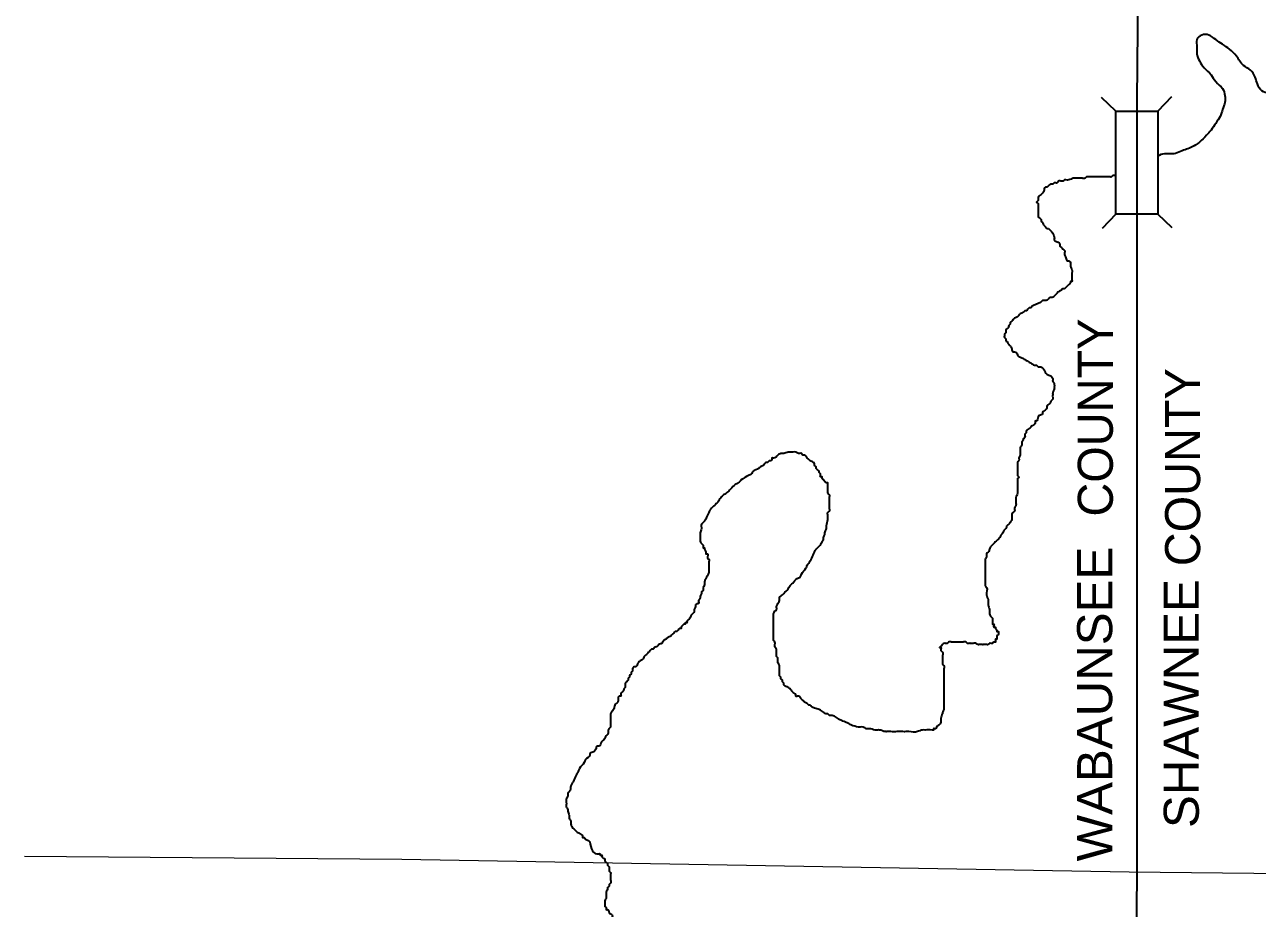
# Model space of a CAD drawing. Extents: x -10.92 to -6.99, y 1.69 to 5.62.
# Drawn here: x -9.827 to -9.12, y 2.195 to 2.701 of the extents above; entities that cross this region are included whole.
import ezdxf
from ezdxf.enums import TextEntityAlignment as Align

# ---------------------------------------------------------------- set-up
doc = ezdxf.new("R2010")
doc.units = 0
doc.header["$LTSCALE"] = 0.0075
for name, color, linetype, lineweight in [('14', 7, 'Continuous', 35), ('15', 7, 'Continuous', 13), ('21', 7, 'Continuous', 13), ('25', 7, 'Continuous', 25)]:
    doc.layers.add(name, color=color, linetype=linetype, lineweight=lineweight)
doc.layers.add('41', color=7, linetype='Continuous')

msp = doc.modelspace()

# ---------------------------------------------------------------- linework, layer by layer
at = {"layer": '14'}
msp.add_lwpolyline([(-9.192424, 5.550379), (-9.192614, 5.199621), (-9.197917, 4.45625), (-9.187689, 4.194886), (-9.18428, 4.092424), (-9.179167, 3.800379), (-9.183523, 3.590341), (-9.18428, 3.479356), (-9.18428, 3.209659), (-9.189394, 2.657955), (-9.189394, 2.214015), (-9.191098, 2.070644), (-9.192803, 1.913447), (-9.191856, 1.804356)], dxfattribs=at)
at = {"layer": '15'}
msp.add_line((-9.193939, 2.216288), (-8.19375, 2.205114), dxfattribs=at)
msp.add_lwpolyline([(-9.826515, 2.225379), (-9.610417, 2.223674), (-9.193939, 2.216288)], dxfattribs=at)
at = {"layer": '21', "lineweight": 35}
for p, q in [((-9.201515, 2.651894), (-9.209659, 2.659659)), ((-9.169697, 2.660038), (-9.177462, 2.651894)), ((-9.201515, 2.592803), (-9.20928, 2.584659)), ((-9.169318, 2.585038), (-9.177462, 2.592803))]:
    msp.add_line(p, q, dxfattribs=at)
msp.add_lwpolyline([(-9.201515, 2.592803), (-9.201515, 2.651894), (-9.177462, 2.651894), (-9.177462, 2.592803)], close=True, dxfattribs=at)
at = {"layer": '21'}
msp.add_lwpolyline([(-9.201515, 2.592803), (-9.201515, 2.651894), (-9.177462, 2.651894), (-9.177462, 2.592803)], close=True, dxfattribs=at)
at = {"layer": '25', "lineweight": 35}
for points in [[(-9.108523, 2.849811), (-9.104545, 2.851136), (-9.100379, 2.851136), (-9.096402, 2.851136), (-9.092424, 2.849811), (-9.088447, 2.847159), (-9.08447, 2.844508), (-9.080492, 2.841856), (-9.080492, 2.837879), (-9.080492, 2.833712), (-9.081818, 2.829735), (-9.08447, 2.825758), (-9.088447, 2.824432), (-9.092424, 2.824432), (-9.096402, 2.827083), (-9.100379, 2.828409), (-9.104545, 2.829735), (-9.107197, 2.825758), (-9.108523, 2.82178), (-9.109848, 2.817803), (-9.1125, 2.813826), (-9.113826, 2.809848), (-9.115152, 2.805871), (-9.115152, 2.801894), (-9.113826, 2.797917), (-9.113826, 2.793939), (-9.115152, 2.789962), (-9.116477, 2.78447), (-9.116477, 2.780492), (-9.117803, 2.776515), (-9.117803, 2.772538), (-9.1125, 2.769886), (-9.10303, 2.768561), (-9.099053, 2.768561), (-9.095076, 2.768561), (-9.091098, 2.767235), (-9.087121, 2.764583), (-9.083144, 2.764583), (-9.079167, 2.763258), (-9.073864, 2.761932), (-9.068561, 2.75928), (-9.064583, 2.755303), (-9.05928, 2.75), (-9.053788, 2.744697), (-9.049811, 2.739394), (-9.047159, 2.735227), (-9.044508, 2.728598), (-9.041856, 2.723295), (-9.039205, 2.719318), (-9.036553, 2.715341), (-9.037879, 2.711364), (-9.037879, 2.706061), (-9.039205, 2.702083), (-9.041856, 2.698106), (-9.045833, 2.694129), (-9.049811, 2.692803), (-9.053788, 2.692803), (-9.057955, 2.694129), (-9.05928, 2.698106), (-9.061932, 2.702083), (-9.064583, 2.706061), (-9.067235, 2.710038), (-9.069886, 2.714015), (-9.071212, 2.717992), (-9.075189, 2.720644), (-9.079167, 2.72197), (-9.083144, 2.723295), (-9.088447, 2.723295), (-9.092424, 2.720644), (-9.09375, 2.715341), (-9.091098, 2.711364), (-9.089773, 2.707386), (-9.087121, 2.703409), (-9.085795, 2.699432), (-9.083144, 2.695455), (-9.080492, 2.690152), (-9.079167, 2.685985), (-9.079167, 2.682008), (-9.077841, 2.67803), (-9.077841, 2.674053), (-9.079167, 2.670076), (-9.083144, 2.667424), (-9.087121, 2.664773), (-9.091098, 2.662121), (-9.096402, 2.660795), (-9.101705, 2.662121), (-9.105871, 2.662121), (-9.109848, 2.662121), (-9.113826, 2.662121), (-9.117803, 2.663447), (-9.120455, 2.667424)], [(-9.120455, 2.667424), (-9.12178, 2.671402), (-9.124432, 2.675379), (-9.128409, 2.67803), (-9.132386, 2.683333), (-9.136364, 2.687311), (-9.140341, 2.690152), (-9.144318, 2.692803), (-9.148295, 2.695455), (-9.152273, 2.695455), (-9.155114, 2.692803), (-9.155114, 2.688636), (-9.155114, 2.684659), (-9.153598, 2.680682), (-9.150947, 2.676705), (-9.14697, 2.672727), (-9.144318, 2.66875), (-9.140341, 2.664773), (-9.139015, 2.660795), (-9.139015, 2.656818), (-9.140341, 2.652841), (-9.141667, 2.648864), (-9.144318, 2.644886), (-9.14697, 2.640909), (-9.149621, 2.638068), (-9.153598, 2.634091), (-9.157765, 2.631439), (-9.164394, 2.628788), (-9.168371, 2.627462), (-9.173674, 2.627462), (-9.177652, 2.626136)], [(-9.201705, 2.614962), (-9.202273, 2.614962), (-9.20322, 2.614962), (-9.203977, 2.614205), (-9.204735, 2.614205), (-9.205682, 2.614205), (-9.206439, 2.614205), (-9.207386, 2.614205), (-9.209091, 2.614205), (-9.210795, 2.614205), (-9.211553, 2.614205), (-9.212311, 2.614205), (-9.213258, 2.614205), (-9.214015, 2.614205), (-9.214962, 2.614205), (-9.21572, 2.614205), (-9.217424, 2.614205), (-9.218371, 2.614205), (-9.219129, 2.613447), (-9.220833, 2.613447), (-9.221591, 2.613447), (-9.222538, 2.613447), (-9.224242, 2.613447), (-9.225947, 2.613447), (-9.228409, 2.6125), (-9.230114, 2.6125), (-9.230871, 2.6125), (-9.231818, 2.611742), (-9.232576, 2.611742), (-9.23428, 2.611742), (-9.235038, 2.610795), (-9.235985, 2.610795), (-9.236742, 2.610795), (-9.237689, 2.610038), (-9.238447, 2.610038), (-9.240152, 2.609091), (-9.241098, 2.608333), (-9.241856, 2.608333), (-9.242614, 2.607386), (-9.242614, 2.606629), (-9.243561, 2.604924), (-9.244318, 2.604167), (-9.246023, 2.602462), (-9.246023, 2.601515), (-9.246023, 2.600758), (-9.24697, 2.599811), (-9.246023, 2.599053), (-9.246023, 2.598106), (-9.246023, 2.597348), (-9.246023, 2.596591), (-9.246023, 2.594886), (-9.246023, 2.593939), (-9.246023, 2.593182), (-9.246023, 2.592235), (-9.246023, 2.591477), (-9.244318, 2.589773), (-9.244318, 2.589015), (-9.243561, 2.588068), (-9.242614, 2.586364), (-9.241856, 2.585606), (-9.241098, 2.584659), (-9.240152, 2.584659)], [(-9.240152, 2.584659), (-9.239394, 2.583902), (-9.238447, 2.582955), (-9.236742, 2.579735), (-9.236742, 2.578788), (-9.236742, 2.57803), (-9.235038, 2.577083), (-9.233523, 2.575379), (-9.233523, 2.574621), (-9.232576, 2.573864), (-9.231818, 2.572917), (-9.230871, 2.572159), (-9.230871, 2.570455), (-9.230114, 2.567803), (-9.229167, 2.566098), (-9.228409, 2.566098), (-9.227462, 2.564583), (-9.227462, 2.562879), (-9.226705, 2.561174), (-9.226705, 2.558523), (-9.226705, 2.557765), (-9.226705, 2.557008), (-9.226705, 2.556061), (-9.226705, 2.555303), (-9.226705, 2.554356), (-9.227462, 2.554356), (-9.227462, 2.553598), (-9.228409, 2.552652), (-9.229167, 2.551894), (-9.230114, 2.550947), (-9.230871, 2.550189), (-9.231818, 2.550189), (-9.232576, 2.549432), (-9.23428, 2.548485), (-9.235038, 2.547727), (-9.235985, 2.54678), (-9.236742, 2.546023), (-9.238447, 2.545076), (-9.239394, 2.545076), (-9.240152, 2.544318), (-9.241856, 2.543371), (-9.243561, 2.543371), (-9.244318, 2.542614), (-9.246023, 2.541667), (-9.247727, 2.540909), (-9.249432, 2.540152), (-9.250189, 2.539205), (-9.251136, 2.539205), (-9.251894, 2.538447), (-9.252841, 2.5375), (-9.253598, 2.5375), (-9.254545, 2.536742), (-9.25625, 2.535795), (-9.257765, 2.534091), (-9.25947, 2.533333), (-9.260417, 2.532576), (-9.261174, 2.531629), (-9.262121, 2.530871), (-9.262121, 2.529924), (-9.262879, 2.529167), (-9.262879, 2.52822), (-9.263826, 2.527462), (-9.264583, 2.526515), (-9.264583, 2.525), (-9.265341, 2.524053), (-9.265341, 2.523295), (-9.265341, 2.522348), (-9.264583, 2.521591), (-9.264583, 2.520644), (-9.263826, 2.519886), (-9.262879, 2.518182), (-9.262121, 2.517424), (-9.261174, 2.51572), (-9.260417, 2.514015), (-9.25947, 2.514015), (-9.257765, 2.512311), (-9.257008, 2.511364), (-9.255303, 2.510606), (-9.253598, 2.509659), (-9.251136, 2.508144), (-9.249432, 2.507197), (-9.247727, 2.506439), (-9.24697, 2.506439), (-9.246023, 2.505492), (-9.245265, 2.505492), (-9.242614, 2.503788), (-9.241098, 2.501326), (-9.239394, 2.500568), (-9.237689, 2.498864), (-9.237689, 2.497917), (-9.237689, 2.497159)], [(-9.237689, 2.497159), (-9.236742, 2.495455), (-9.236742, 2.49375), (-9.236742, 2.492992), (-9.237689, 2.490341), (-9.237689, 2.489583), (-9.237689, 2.487879), (-9.237689, 2.486932), (-9.238447, 2.486174), (-9.239394, 2.48447), (-9.241098, 2.482765), (-9.241098, 2.482008), (-9.242614, 2.480303), (-9.243561, 2.479356), (-9.243561, 2.478598), (-9.245265, 2.477652), (-9.246023, 2.476894), (-9.24697, 2.474432), (-9.247727, 2.474432), (-9.247727, 2.473485), (-9.249432, 2.47178), (-9.250189, 2.471023), (-9.251136, 2.470076), (-9.252841, 2.468561), (-9.252841, 2.467614), (-9.253598, 2.466856), (-9.253598, 2.465152), (-9.254545, 2.464205), (-9.254545, 2.463447), (-9.255303, 2.4625), (-9.255303, 2.460795), (-9.25625, 2.45928), (-9.25625, 2.458333), (-9.25625, 2.457576), (-9.25625, 2.456629), (-9.25625, 2.455871), (-9.25625, 2.454924), (-9.257008, 2.45322), (-9.257008, 2.451705), (-9.257765, 2.450758), (-9.257765, 2.45), (-9.257765, 2.449053), (-9.257765, 2.448295), (-9.257765, 2.447348), (-9.257765, 2.445644), (-9.257765, 2.444886), (-9.257765, 2.444129), (-9.257765, 2.443182), (-9.257008, 2.442424), (-9.257765, 2.441477), (-9.257765, 2.439773), (-9.257765, 2.439015), (-9.257765, 2.437311), (-9.257765, 2.435606), (-9.257765, 2.433902), (-9.257765, 2.433144), (-9.258712, 2.430492), (-9.258712, 2.429735), (-9.258712, 2.42803), (-9.258712, 2.427273), (-9.258712, 2.426326), (-9.25947, 2.424621), (-9.25947, 2.423864), (-9.25947, 2.422917), (-9.260417, 2.422159), (-9.261174, 2.419697), (-9.261174, 2.417992), (-9.262121, 2.416288), (-9.262879, 2.415341), (-9.263826, 2.414583), (-9.264583, 2.412879), (-9.265341, 2.412121), (-9.266288, 2.410417), (-9.267045, 2.40947), (-9.267992, 2.407765), (-9.269697, 2.406061), (-9.271402, 2.404356), (-9.272159, 2.403598), (-9.272917, 2.402841), (-9.273864, 2.401136), (-9.274621, 2.399432), (-9.275568, 2.398485), (-9.275568, 2.39678), (-9.276326, 2.395265), (-9.276326, 2.394318), (-9.276326, 2.392614), (-9.276326, 2.391856), (-9.276326, 2.390152), (-9.276326, 2.388447), (-9.276326, 2.387689), (-9.276326, 2.385985)], [(-9.39678, 2.36572), (-9.395833, 2.366477), (-9.395833, 2.368182), (-9.395076, 2.369886), (-9.394129, 2.372348), (-9.394129, 2.373295), (-9.392424, 2.375), (-9.391667, 2.375758), (-9.389205, 2.378409), (-9.3875, 2.380871), (-9.386553, 2.381629), (-9.384091, 2.38428), (-9.382386, 2.385038), (-9.381629, 2.386742), (-9.378977, 2.390152), (-9.37822, 2.391856), (-9.376515, 2.394318), (-9.374811, 2.397727), (-9.374053, 2.399432), (-9.373106, 2.401136), (-9.372348, 2.401894), (-9.371402, 2.402841), (-9.369697, 2.405303), (-9.368939, 2.407008), (-9.368939, 2.407765), (-9.368182, 2.40947), (-9.368182, 2.410417), (-9.367235, 2.412879), (-9.367235, 2.414583), (-9.366477, 2.417992), (-9.366477, 2.41875), (-9.366477, 2.420455), (-9.366477, 2.422159), (-9.36553, 2.422917), (-9.36553, 2.424621), (-9.36553, 2.426326), (-9.36553, 2.427273), (-9.36553, 2.428788), (-9.36553, 2.430492), (-9.36553, 2.432197), (-9.366477, 2.433144), (-9.366477, 2.433902), (-9.366477, 2.434848), (-9.366477, 2.435606), (-9.366477, 2.436553), (-9.366477, 2.437311), (-9.366477, 2.438068), (-9.366477, 2.439015), (-9.367235, 2.439015), (-9.368182, 2.439773), (-9.368939, 2.44072), (-9.369697, 2.441477), (-9.369697, 2.442424), (-9.370644, 2.442424), (-9.370644, 2.444129), (-9.371402, 2.444886), (-9.371402, 2.445644), (-9.372348, 2.446591), (-9.373106, 2.447348), (-9.373106, 2.448295), (-9.374053, 2.449053), (-9.374053, 2.45), (-9.374811, 2.450758), (-9.376515, 2.451705), (-9.377273, 2.452462), (-9.37822, 2.45322), (-9.379924, 2.454924), (-9.380682, 2.454924), (-9.381629, 2.455871), (-9.383333, 2.455871), (-9.384848, 2.456629), (-9.386553, 2.456629), (-9.3875, 2.456629), (-9.389205, 2.456629), (-9.391667, 2.455871), (-9.393371, 2.455871), (-9.395076, 2.454924), (-9.397538, 2.45322), (-9.398485, 2.45322), (-9.398485, 2.452462), (-9.399242, 2.451705), (-9.4, 2.451705), (-9.400947, 2.450758), (-9.401705, 2.450758), (-9.403409, 2.449053), (-9.405114, 2.448295), (-9.406061, 2.447348), (-9.40928, 2.445644), (-9.410227, 2.444129), (-9.411932, 2.443182), (-9.416098, 2.44072)], [(-9.416098, 2.44072), (-9.416856, 2.439773), (-9.417803, 2.439015), (-9.419508, 2.438068), (-9.42197, 2.435606), (-9.422727, 2.434848), (-9.423674, 2.433902), (-9.426136, 2.432197), (-9.427083, 2.431439), (-9.427841, 2.430492), (-9.429545, 2.42803), (-9.43125, 2.426326), (-9.433712, 2.423864), (-9.434659, 2.422159), (-9.435417, 2.420455), (-9.437879, 2.416288), (-9.438826, 2.415341), (-9.438826, 2.412879), (-9.439583, 2.410417), (-9.439583, 2.40947), (-9.439583, 2.408712), (-9.439583, 2.407008), (-9.439583, 2.406061), (-9.438826, 2.404356), (-9.437879, 2.402841), (-9.437879, 2.401894), (-9.437121, 2.401894), (-9.437121, 2.401136), (-9.436364, 2.399432), (-9.436364, 2.398485), (-9.435417, 2.398485), (-9.435417, 2.396023), (-9.434659, 2.395265), (-9.434659, 2.393561), (-9.434659, 2.392614), (-9.434659, 2.391856), (-9.434659, 2.389205), (-9.434659, 2.387689), (-9.435417, 2.385985), (-9.436364, 2.38428), (-9.437121, 2.382576), (-9.437121, 2.380871), (-9.437879, 2.378409), (-9.437879, 2.377462), (-9.438826, 2.376705), (-9.438826, 2.375758), (-9.439583, 2.374053), (-9.439583, 2.373295), (-9.44053, 2.371591), (-9.44053, 2.369886), (-9.441288, 2.369886), (-9.442235, 2.369129), (-9.442235, 2.368182), (-9.442992, 2.366477), (-9.442992, 2.36572), (-9.443939, 2.364015), (-9.444697, 2.363258), (-9.445455, 2.361553), (-9.446402, 2.360606), (-9.447159, 2.359848), (-9.447159, 2.358902), (-9.448106, 2.358902), (-9.448106, 2.358144), (-9.448864, 2.358144), (-9.449811, 2.357197), (-9.450568, 2.356439), (-9.450568, 2.355682), (-9.451515, 2.355682), (-9.452273, 2.354735), (-9.45303, 2.353977), (-9.453977, 2.353977), (-9.454735, 2.35303), (-9.455682, 2.352273), (-9.456439, 2.351326), (-9.458144, 2.350568), (-9.459091, 2.349621), (-9.460606, 2.348864), (-9.461553, 2.347159), (-9.463258, 2.346402), (-9.464015, 2.345455), (-9.46572, 2.344697), (-9.466477, 2.34375), (-9.467424, 2.34375), (-9.468182, 2.342992), (-9.469129, 2.342045), (-9.470833, 2.340341), (-9.471591, 2.339583), (-9.472538, 2.337879), (-9.474053, 2.337121), (-9.475, 2.336174), (-9.475758, 2.33447)], [(-9.276326, 2.385985), (-9.276326, 2.382576), (-9.276326, 2.381629), (-9.276326, 2.380871), (-9.276326, 2.380114), (-9.275568, 2.379167), (-9.275568, 2.375), (-9.274621, 2.372348), (-9.274621, 2.369129), (-9.273864, 2.366477), (-9.273864, 2.364773), (-9.273864, 2.364015), (-9.272917, 2.362311), (-9.272159, 2.361553), (-9.272159, 2.360606), (-9.272159, 2.359848), (-9.272159, 2.358902), (-9.272159, 2.358144), (-9.271402, 2.358144), (-9.271402, 2.356439), (-9.270455, 2.356439), (-9.270455, 2.355682), (-9.269697, 2.354735), (-9.269697, 2.353977), (-9.26875, 2.353977), (-9.26875, 2.35303), (-9.26875, 2.352273), (-9.269697, 2.351326), (-9.269697, 2.350568), (-9.269697, 2.349621), (-9.270455, 2.349621), (-9.270455, 2.347917), (-9.271402, 2.347917), (-9.272159, 2.347159), (-9.273864, 2.347159), (-9.274621, 2.346402), (-9.275568, 2.346402), (-9.277273, 2.346402), (-9.27803, 2.346402), (-9.279735, 2.346402), (-9.280492, 2.346402), (-9.281439, 2.347159), (-9.283144, 2.347159), (-9.283902, 2.347159), (-9.284848, 2.347159), (-9.285606, 2.347159), (-9.286553, 2.347159), (-9.287311, 2.347917), (-9.289015, 2.347917), (-9.289773, 2.347917), (-9.29072, 2.347917), (-9.293182, 2.347917), (-9.294129, 2.347917), (-9.295644, 2.347917), (-9.297348, 2.347917), (-9.298295, 2.347159), (-9.299053, 2.347159), (-9.3, 2.347159), (-9.300758, 2.346402), (-9.301705, 2.345455), (-9.302462, 2.344697), (-9.301705, 2.344697), (-9.301705, 2.34375), (-9.301705, 2.342992), (-9.300758, 2.342045), (-9.300758, 2.340341), (-9.300758, 2.338826), (-9.300758, 2.337879), (-9.300758, 2.337121), (-9.300758, 2.336174), (-9.300758, 2.335417), (-9.3, 2.33447), (-9.3, 2.332765), (-9.3, 2.33125), (-9.3, 2.329545), (-9.3, 2.328598), (-9.3, 2.327841), (-9.3, 2.326136), (-9.3, 2.324432), (-9.3, 2.323674), (-9.3, 2.32197), (-9.3, 2.320265), (-9.3, 2.318561), (-9.3, 2.315909), (-9.3, 2.314394), (-9.3, 2.312689), (-9.3, 2.311742), (-9.3, 2.310038), (-9.3, 2.30928), (-9.300758, 2.307576), (-9.300758, 2.306818)], [(-9.300758, 2.306818), (-9.301705, 2.304167), (-9.301705, 2.302462), (-9.302462, 2.300758), (-9.304167, 2.299242), (-9.304924, 2.298295), (-9.305871, 2.298295), (-9.305871, 2.297538), (-9.306629, 2.297538), (-9.310795, 2.297538), (-9.3125, 2.297538), (-9.315152, 2.296591), (-9.320076, 2.296591), (-9.32178, 2.296591), (-9.323485, 2.296591), (-9.325947, 2.296591), (-9.326894, 2.296591), (-9.330303, 2.296591), (-9.332765, 2.296591), (-9.333523, 2.296591), (-9.336932, 2.297538), (-9.337879, 2.297538), (-9.339394, 2.297538), (-9.342803, 2.298295), (-9.344508, 2.298295), (-9.346212, 2.299242), (-9.347917, 2.299242), (-9.352083, 2.3), (-9.353788, 2.300758), (-9.355492, 2.301705), (-9.357197, 2.302462), (-9.359659, 2.303409), (-9.362121, 2.305114), (-9.364773, 2.305871), (-9.36553, 2.305871), (-9.366477, 2.306818), (-9.367235, 2.306818), (-9.368939, 2.307576), (-9.371402, 2.30928), (-9.374053, 2.310038), (-9.375758, 2.310985), (-9.376515, 2.311742), (-9.377273, 2.311742), (-9.37822, 2.312689), (-9.379924, 2.313447), (-9.380682, 2.314394), (-9.381629, 2.315152), (-9.383333, 2.316856), (-9.384848, 2.316856), (-9.384848, 2.317614), (-9.385795, 2.318561), (-9.3875, 2.320265), (-9.389205, 2.32197), (-9.390909, 2.322727), (-9.391667, 2.323674), (-9.391667, 2.324432), (-9.392424, 2.325189), (-9.392424, 2.326136), (-9.393371, 2.326894), (-9.393371, 2.327841), (-9.394129, 2.328598), (-9.394129, 2.329545), (-9.394129, 2.330303), (-9.394129, 2.33125), (-9.394129, 2.332008), (-9.394129, 2.332765), (-9.394129, 2.333712), (-9.394129, 2.33447), (-9.395076, 2.336174), (-9.395076, 2.337121), (-9.395076, 2.337879), (-9.395076, 2.338826), (-9.395833, 2.339583), (-9.395833, 2.340341), (-9.395833, 2.342045), (-9.395833, 2.342992), (-9.395833, 2.34375), (-9.39678, 2.345455), (-9.39678, 2.346402), (-9.39678, 2.347917), (-9.397538, 2.348864), (-9.397538, 2.350568), (-9.397538, 2.352273), (-9.397538, 2.354735), (-9.397538, 2.357197), (-9.397538, 2.358144), (-9.397538, 2.359848), (-9.397538, 2.361553), (-9.397538, 2.362311), (-9.397538, 2.364015), (-9.39678, 2.36572)], [(-9.475758, 2.33447), (-9.476705, 2.333712), (-9.477462, 2.333712), (-9.478409, 2.332008), (-9.478409, 2.33125), (-9.479167, 2.330303), (-9.479167, 2.329545), (-9.480114, 2.328598), (-9.480114, 2.327841), (-9.480871, 2.326894), (-9.480871, 2.326136), (-9.481629, 2.325189), (-9.482576, 2.323674), (-9.482576, 2.32197), (-9.483333, 2.321023), (-9.483333, 2.320265), (-9.485038, 2.318561), (-9.485038, 2.316856), (-9.485985, 2.316856), (-9.486742, 2.313447), (-9.487689, 2.312689), (-9.488447, 2.311742), (-9.489205, 2.30928), (-9.490152, 2.308333), (-9.490909, 2.306818), (-9.490909, 2.305871), (-9.490909, 2.305114), (-9.490909, 2.303409), (-9.490909, 2.302462), (-9.490909, 2.301705), (-9.490909, 2.3), (-9.490909, 2.299242), (-9.491856, 2.298295), (-9.492614, 2.294886), (-9.493561, 2.294129), (-9.494318, 2.292424), (-9.495265, 2.291477), (-9.496023, 2.29072), (-9.497727, 2.288258), (-9.498485, 2.288258), (-9.499432, 2.286553), (-9.501136, 2.284848), (-9.502841, 2.283902), (-9.502841, 2.283144), (-9.505303, 2.280682), (-9.506061, 2.278977), (-9.508712, 2.275568), (-9.50947, 2.273864), (-9.510417, 2.272159), (-9.511932, 2.26875), (-9.512879, 2.267045), (-9.513636, 2.26553), (-9.514583, 2.262121), (-9.515341, 2.261174), (-9.515341, 2.260417), (-9.516288, 2.257955), (-9.516288, 2.25625), (-9.516288, 2.254545), (-9.516288, 2.253598), (-9.515341, 2.251894), (-9.515341, 2.251136), (-9.514583, 2.248674), (-9.514583, 2.24697), (-9.513636, 2.245265), (-9.513636, 2.243561), (-9.512879, 2.241856), (-9.511174, 2.240152), (-9.510417, 2.239394), (-9.508712, 2.238447), (-9.507765, 2.237689), (-9.507008, 2.236742), (-9.507008, 2.235985), (-9.506061, 2.235985), (-9.505303, 2.235038), (-9.503598, 2.23428), (-9.502841, 2.233523)], [(-9.502841, 2.233523), (-9.497538, 2.226705), (-9.49678, 2.226705), (-9.49678, 2.225947), (-9.495833, 2.225947), (-9.495833, 2.225), (-9.495076, 2.224242), (-9.494129, 2.223485), (-9.494129, 2.222538), (-9.493371, 2.22178), (-9.492614, 2.220833), (-9.492614, 2.220076), (-9.491667, 2.219129), (-9.491667, 2.218371), (-9.491667, 2.217424), (-9.491667, 2.216667), (-9.490909, 2.215909), (-9.490909, 2.214962), (-9.490909, 2.2125), (-9.490909, 2.211553), (-9.490909, 2.209848), (-9.491667, 2.209091), (-9.491667, 2.208144), (-9.492614, 2.207386), (-9.492614, 2.206629), (-9.493371, 2.204924), (-9.493371, 2.203977), (-9.493371, 2.202273), (-9.493371, 2.201515), (-9.494129, 2.199811), (-9.494129, 2.199053), (-9.494129, 2.198106), (-9.494129, 2.197348), (-9.494129, 2.196402), (-9.493371, 2.195644), (-9.493371, 2.194697), (-9.492614, 2.194697), (-9.491667, 2.192992), (-9.490909, 2.192235), (-9.489962, 2.191477), (-9.489962, 2.189773), (-9.489205, 2.188826), (-9.488258, 2.188068), (-9.4875, 2.187121), (-9.486553, 2.185417), (-9.486553, 2.184659), (-9.485795, 2.183712), (-9.485038, 2.183712), (-9.485038, 2.182955), (-9.484091, 2.182955), (-9.484091, 2.182197), (-9.484091, 2.18125), (-9.484091, 2.180492), (-9.484091, 2.179545), (-9.484091, 2.178788), (-9.484091, 2.177083), (-9.484091, 2.175379), (-9.484091, 2.174621), (-9.484091, 2.173674), (-9.485038, 2.172917), (-9.485795, 2.172917), (-9.486553, 2.17197), (-9.4875, 2.171212), (-9.489205, 2.170265), (-9.489962, 2.169508), (-9.490909, 2.169508), (-9.490909, 2.168561), (-9.491667, 2.168561), (-9.492614, 2.168561), (-9.494129, 2.169508), (-9.495076, 2.170265), (-9.495833, 2.171212), (-9.49678, 2.171212), (-9.497538, 2.17197), (-9.498485, 2.172917), (-9.499242, 2.173674), (-9.5, 2.173674), (-9.500947, 2.174621), (-9.501705, 2.175379), (-9.502652, 2.176136), (-9.504356, 2.177083), (-9.505114, 2.177841), (-9.506818, 2.177841), (-9.507576, 2.178788), (-9.508523, 2.178788), (-9.50928, 2.178788), (-9.510227, 2.178788), (-9.510985, 2.178788), (-9.511932, 2.178788), (-9.512689, 2.178788), (-9.513636, 2.178788)]]:
    msp.add_spline(points, degree=3, dxfattribs=at)

# ---------------------------------------------------------------- texts
at = {"layer": '41'}
for p in [(-9.20322, 2.47642), (-9.15322, 2.448011)]:
    msp.add_text('COUNTY', height=0.02008, rotation=90, dxfattribs=at).set_placement(p, align=Align.CENTER)
at = {"layer": '41', "width": 1.05}
for s, p in [('WABAUNSEE', (-9.203598, 2.312405)), ('SHAWNEE', (-9.153977, 2.312689))]:
    msp.add_text(s, height=0.02008, rotation=90, dxfattribs=at).set_placement(p, align=Align.CENTER)

doc.saveas('drawing.dxf')
